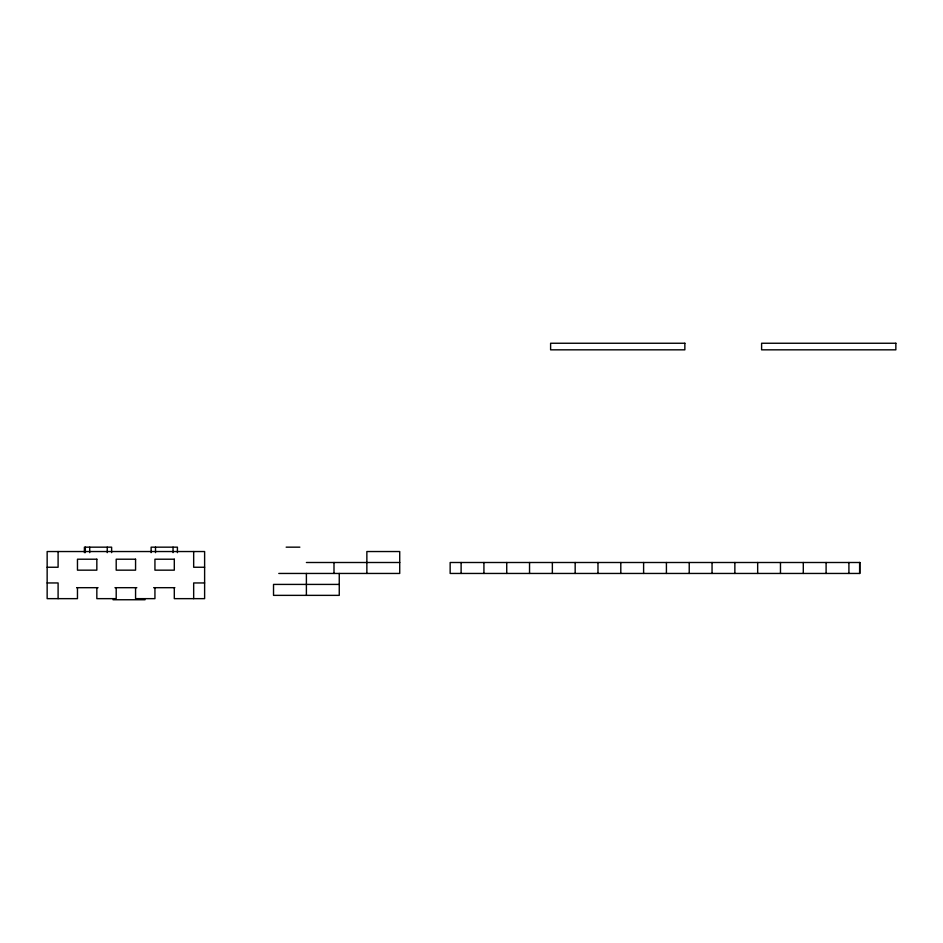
<?xml version="1.0" encoding="UTF-8"?>
<svg xmlns="http://www.w3.org/2000/svg" width="943" height="943" viewBox="0 0 943 943"><rect width="100%" height="100%" fill="white"/><g stroke="black" fill="none" stroke-linecap="round" stroke-linejoin="round"><path stroke-width="1.41" d="M286.165 547.164L299.85 547.164M306.392 562.5L399.726 562.5M47.15 567.25L58.101 567.25L58.101 551.537M204.619 567.25L193.669 567.25L193.669 551.537M278.786 573.45L399.726 573.45L399.726 551.537L366.862 551.537L366.862 573.45M47.15 582.951L58.101 582.951L58.101 598.652M204.619 582.951L193.669 582.951L193.669 598.652M339.256 584.412L273.529 584.412L273.529 595.363L339.256 595.363L339.256 573.45M76.607 587.689L98.048 587.689M114.952 587.689L136.818 587.689M153.615 587.689L174.856 587.689M113.03 599.748L145.057 599.748M859.615 562.5L859.615 573.45M848.912 562.5L848.912 573.45M826.103 562.5L826.103 573.45M803.295 562.5L803.295 573.45M780.474 562.5L780.474 573.45M757.665 562.5L757.665 573.45M734.856 562.5L734.856 573.45M712.048 562.5L712.048 573.45M689.227 562.5L689.227 573.45M666.418 562.5L666.418 573.45M643.609 562.5L643.609 573.45M620.8 562.5L620.8 573.45M597.98 562.5L597.98 573.45M575.171 562.5L575.171 573.45M552.362 562.5L552.362 573.45M529.542 562.5L529.542 573.45M506.733 562.5L506.733 573.45M483.924 562.5L483.924 573.45M461.115 562.5L461.115 573.45M333.999 562.5L333.999 573.45M306.392 573.45L306.392 595.363M177.414 552.633L177.414 547.164L151.128 547.164L151.128 552.633M174.302 587.689L174.302 598.652L204.619 598.652L204.619 551.537L47.15 551.537L47.15 598.652L77.467 598.652L77.467 587.689M173.041 547.164L173.041 552.633M155.512 547.164L155.512 552.633M154.935 587.689L154.935 598.652L135.568 598.652L135.568 587.689M116.201 587.689L116.201 598.652L96.834 598.652L96.834 587.689M111.628 552.633L111.628 547.164L84.398 547.164L84.398 552.633M107.243 547.164L107.243 552.633M89.715 547.164L89.715 552.633M85.33 547.164L85.33 552.633M684.854 343.252L550.606 343.252L550.606 349.829L684.854 349.829L684.854 343.252M895.85 343.252L761.602 343.252L761.602 349.829L895.85 349.829L895.85 343.252M96.834 559.211L77.467 559.211L77.467 570.161L96.834 570.161L96.834 559.211M135.568 559.211L116.201 559.211L116.201 570.161L135.568 570.161L135.568 559.211M174.302 559.211L154.935 559.211L154.935 570.161L174.302 570.161L174.302 559.211M859.875 562.5L450.153 562.5L450.153 573.45L859.875 573.45L859.875 562.5"/></g></svg>
